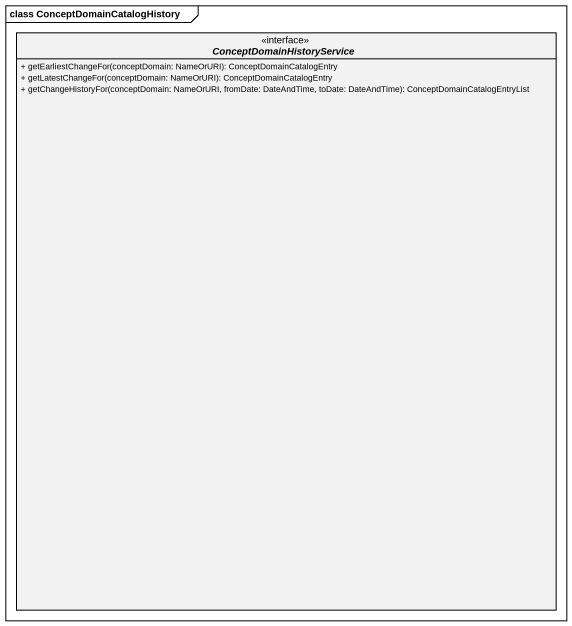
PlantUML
@startuml
mainframe class ConceptDomainCatalogHistory
hide circle
hide empty members
skinparam classAttributeIconSize 0
interface ConceptDomainHistoryService <<interface>> {
  + getEarliestChangeFor(conceptDomain: NameOrURI): ConceptDomainCatalogEntry
  + getLatestChangeFor(conceptDomain: NameOrURI): ConceptDomainCatalogEntry
  + getChangeHistoryFor(conceptDomain: NameOrURI, fromDate: DateAndTime, toDate: DateAndTime): ConceptDomainCatalogEntryList
}
@enduml
